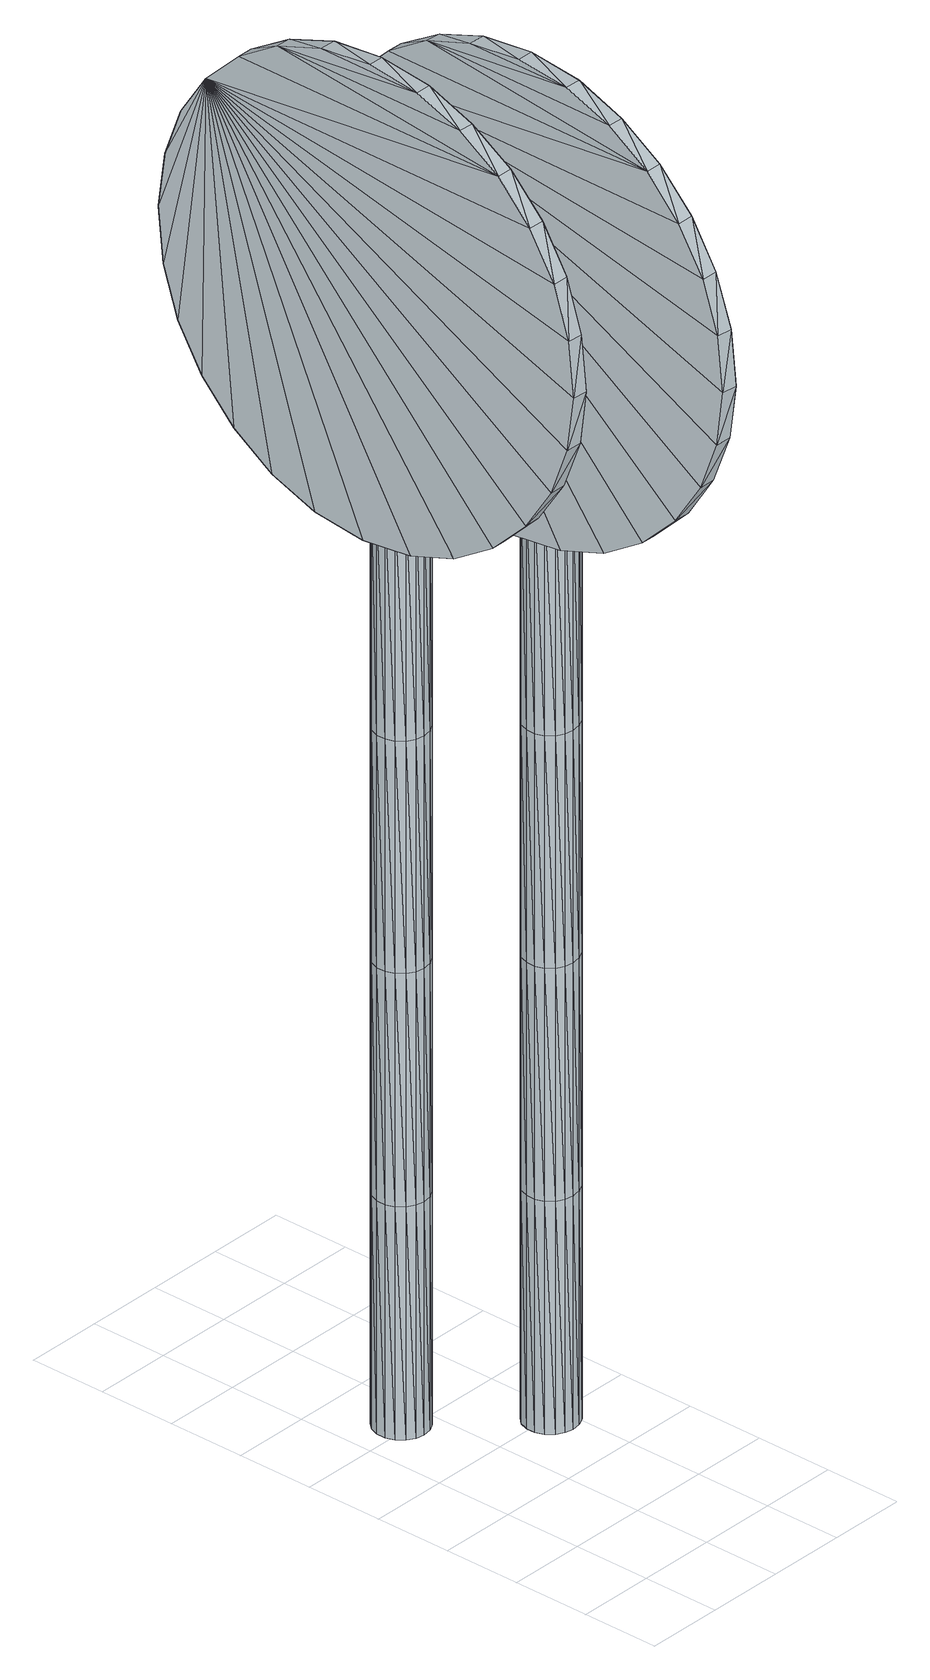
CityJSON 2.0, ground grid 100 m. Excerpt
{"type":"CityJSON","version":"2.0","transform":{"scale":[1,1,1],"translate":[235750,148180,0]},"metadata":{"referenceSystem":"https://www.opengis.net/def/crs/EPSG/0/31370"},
"CityObjects":{
"object1":{"type":"GenericCityObject","attributes":{"cluster":25,"mean_distance_to_centroid":0.207,"new_centroid_x":235706.29,"new_centroid_y":148671.11,"mean_distance_to_camera":7.57,"H1":0,"H2":0,"Z_final":109.33,"cluster2":-1,"proj_x":235702.12,"proj_y":148668.82,"id_line":62600,"bearing_l":151.17,"distance":4.76,"orientation":"left","G_obj":331.17},"geometry":[{"type":"MultiSurface","lod":"2","boundaries":[[[0,1,2]],[[2,1,3]],[[3,1,4]],[[4,1,5]],[[5,1,6]],[[1,7,6]],[[1,8,7]],[[1,9,8]],[[1,10,9]],[[1,11,10]],[[1,12,11]],[[1,13,12]],[[1,14,13]],[[15,14,1]],[[16,15,1]],[[17,16,1]],[[18,17,1]],[[0,18,1]],[[19,20,0]],[[19,0,2]],[[21,19,2]],[[21,2,3]],[[21,3,22]],[[22,3,4]],[[22,4,23]],[[23,4,5]],[[23,5,24]],[[24,5,6]],[[24,6,25]],[[25,6,7]],[[25,7,26]],[[26,7,8]],[[26,8,27]],[[8,9,27]],[[27,9,28]],[[9,10,28]],[[10,29,28]],[[10,11,29]],[[11,30,29]],[[11,12,30]],[[30,12,31]],[[31,12,13]],[[31,13,32]],[[32,13,14]],[[32,14,33]],[[33,14,15]],[[33,15,34]],[[34,15,16]],[[34,16,35]],[[35,16,17]],[[36,35,17]],[[18,36,17]],[[20,36,18]],[[20,18,0]],[[37,38,20]],[[37,20,19]],[[39,37,19]],[[21,39,19]],[[39,21,40]],[[40,21,22]],[[40,22,41]],[[41,22,23]],[[41,23,42]],[[42,23,24]],[[42,24,43]],[[43,24,25]],[[43,25,44]],[[44,25,26]],[[26,45,44]],[[26,27,45]],[[27,46,45]],[[27,28,46]],[[28,47,46]],[[28,29,47]],[[47,29,48]],[[29,30,48]],[[48,30,49]],[[49,30,31]],[[49,31,50]],[[50,31,32]],[[50,32,51]],[[51,32,33]],[[51,33,52]],[[52,33,34]],[[52,34,53]],[[53,34,35]],[[54,53,35]],[[54,35,36]],[[38,54,36]],[[38,36,20]],[[55,56,38]],[[55,38,37]],[[57,55,37]],[[57,37,39]],[[57,39,58]],[[58,39,40]],[[58,40,59]],[[59,40,41]],[[59,41,60]],[[60,41,42]],[[60,42,61]],[[61,42,43]],[[61,43,62]],[[62,43,44]],[[44,63,62]],[[44,45,63]],[[45,64,63]],[[45,46,64]],[[46,65,64]],[[46,47,65]],[[47,66,65]],[[47,48,66]],[[66,48,67]],[[67,48,49]],[[67,49,68]],[[68,49,50]],[[68,50,69]],[[69,50,51]],[[69,51,70]],[[70,51,52]],[[70,52,71]],[[71,52,53]],[[72,71,53]],[[72,53,54]],[[56,72,54]],[[56,54,38]],[[73,74,56]],[[73,56,55]],[[75,73,55]],[[75,55,57]],[[75,57,76]],[[76,57,58]],[[76,58,77]],[[77,58,59]],[[77,59,78]],[[78,59,60]],[[78,60,79]],[[79,60,61]],[[79,61,80]],[[80,61,62]],[[62,81,80]],[[62,63,81]],[[63,82,81]],[[63,64,82]],[[64,83,82]],[[64,65,83]],[[65,84,83]],[[65,66,84]],[[84,66,85]],[[85,66,67]],[[85,67,86]],[[86,67,68]],[[86,68,87]],[[87,68,69]],[[87,69,88]],[[88,69,70]],[[88,70,89]],[[89,70,71]],[[90,89,71]],[[90,71,72]],[[74,90,72]],[[74,72,56]],[[91,92,74]],[[91,74,73]],[[93,91,73]],[[93,73,75]],[[93,75,94]],[[94,75,76]],[[94,76,95]],[[95,76,77]],[[95,77,96]],[[96,77,78]],[[96,78,97]],[[97,78,79]],[[97,79,98]],[[98,79,80]],[[80,99,98]],[[80,81,99]],[[81,100,99]],[[81,82,100]],[[82,101,100]],[[82,83,101]],[[83,102,101]],[[83,84,102]],[[102,84,103]],[[103,84,85]],[[103,85,104]],[[104,85,86]],[[104,86,105]],[[105,86,87]],[[105,87,106]],[[106,87,88]],[[106,88,107]],[[107,88,89]],[[108,107,89]],[[108,89,90]],[[92,108,90]],[[92,90,74]],[[92,91,109]],[[91,93,109]],[[93,94,109]],[[94,95,109]],[[95,96,109]],[[109,96,97]],[[109,97,98]],[[109,98,99]],[[109,99,100]],[[109,100,101]],[[109,101,102]],[[109,102,103]],[[109,103,104]],[[105,109,104]],[[106,109,105]],[[107,109,106]],[[108,109,107]],[[92,109,108]],[[110,111,112]],[[113,112,114]],[[115,112,113]],[[116,112,115]],[[117,112,116]],[[118,112,117]],[[119,112,118]],[[120,112,119]],[[121,112,120]],[[122,112,121]],[[122,123,112]],[[123,110,112]],[[111,124,112]],[[124,125,112]],[[125,126,112]],[[126,127,112]],[[127,128,112]],[[128,129,112]],[[129,130,112]],[[130,131,112]],[[112,131,132]],[[131,133,132]],[[131,134,133]],[[133,134,135]],[[133,135,136]],[[135,137,136]],[[133,136,138]],[[136,139,138]],[[136,137,139]],[[137,140,139]],[[137,135,140]],[[135,141,140]],[[135,134,141]],[[134,142,141]],[[134,131,142]],[[131,143,142]],[[131,130,143]],[[143,130,144]],[[144,130,129]],[[144,129,145]],[[145,129,128]],[[145,128,146]],[[146,127,147]],[[147,127,126]],[[147,126,148]],[[148,126,125]],[[148,125,149]],[[149,125,124]],[[150,149,124]],[[150,124,111]],[[151,150,111]],[[151,111,110]],[[152,151,110]],[[152,110,123]],[[146,128,127]],[[153,123,122]],[[154,153,122]],[[154,122,121]],[[155,154,121]],[[155,121,120]],[[156,155,120]],[[156,120,119]],[[157,156,119]],[[157,119,118]],[[157,118,158]],[[158,118,117]],[[158,117,159]],[[153,152,123]],[[159,117,116]],[[159,116,160]],[[160,116,115]],[[160,115,161]],[[161,115,113]],[[161,113,162]],[[162,113,114]],[[162,114,163]],[[163,114,112]],[[163,112,164]],[[164,112,132]],[[132,165,164]],[[132,133,165]],[[133,138,165]],[[138,139,140]],[[161,162,163]],[[160,161,163]],[[159,160,163]],[[158,159,163]],[[157,158,163]],[[156,157,163]],[[155,156,163]],[[154,155,163]],[[153,154,163]],[[153,163,152]],[[152,163,151]],[[151,163,150]],[[150,163,149]],[[149,163,148]],[[148,163,147]],[[147,163,146]],[[146,163,145]],[[145,163,144]],[[144,163,143]],[[143,163,142]],[[163,164,142]],[[142,164,165]],[[142,165,141]],[[165,140,141]],[[165,138,140]],[[166,167,168]],[[168,167,169]],[[170,168,169]],[[170,169,171]],[[170,171,172]],[[172,171,173]],[[172,173,174]],[[174,173,175]],[[174,175,176]],[[176,175,177]],[[176,177,178]],[[178,177,179]],[[178,179,180]],[[180,179,181]],[[180,181,182]],[[182,181,183]],[[182,183,184]],[[184,183,185]],[[184,185,186]],[[186,185,187]],[[186,187,188]],[[188,187,189]],[[188,189,190]],[[190,189,191]],[[192,190,191]],[[192,191,193]],[[194,192,193]],[[194,193,195]],[[196,194,195]],[[196,195,197]],[[198,196,197]],[[198,197,199]],[[200,198,199]],[[200,199,201]],[[202,200,201]],[[202,201,203]],[[204,202,203]],[[204,203,205]],[[206,204,205]],[[206,205,207]],[[208,206,207]],[[208,207,209]],[[210,208,209]],[[210,209,211]],[[212,210,211]],[[212,211,213]],[[214,212,213]],[[214,213,215]],[[216,214,215]],[[216,215,217]],[[216,217,218]],[[218,217,219]],[[218,219,220]],[[220,219,221]],[[220,221,222]],[[222,221,223]],[[222,223,224]],[[224,223,225]],[[224,225,226]],[[226,225,227]],[[226,227,228]],[[228,227,229]],[[228,229,230]],[[230,229,231]],[[230,231,232]],[[232,231,233]],[[232,233,234]],[[234,233,235]],[[234,235,236]],[[236,235,237]],[[238,236,237]],[[238,237,239]],[[238,239,240]],[[240,239,241]],[[241,242,240]],[[241,243,242]],[[242,243,244]],[[244,243,245]],[[244,245,246]],[[246,245,247]],[[246,247,248]],[[248,247,249]],[[248,249,250]],[[250,249,251]],[[250,251,252]],[[252,251,253]],[[252,253,254]],[[254,253,255]],[[254,255,256]],[[256,255,257]],[[256,257,258]],[[258,257,259]],[[258,259,260]],[[260,259,261]],[[260,261,262]],[[262,261,263]],[[262,263,264]],[[264,263,265]],[[264,265,266]],[[266,265,267]],[[267,268,266]],[[267,269,268]],[[269,270,268]],[[269,271,270]],[[271,272,270]],[[271,273,272]],[[273,274,272]],[[273,275,274]],[[275,276,274]],[[275,277,276]],[[277,278,276]],[[277,279,278]],[[279,280,278]],[[279,281,280]],[[281,282,280]],[[281,283,282]],[[283,284,282]],[[283,285,284]],[[285,286,284]],[[285,287,286]],[[287,288,286]],[[287,289,288]],[[288,289,290]],[[290,289,291]],[[290,291,292]],[[292,291,293]],[[292,293,294]],[[294,293,295]],[[294,295,296]],[[296,295,297]],[[296,297,298]],[[298,297,299]],[[298,299,300]],[[300,299,301]],[[300,301,302]],[[302,301,303]],[[302,303,304]],[[304,303,305]],[[304,305,306]],[[306,305,307]],[[306,307,308]],[[308,307,309]],[[308,309,310]],[[310,309,311]],[[310,311,312]],[[312,311,313]],[[313,166,312]],[[313,167,166]],[[169,167,313]],[[169,313,171]],[[171,313,311]],[[173,171,311]],[[173,311,309]],[[175,173,309]],[[175,309,307]],[[177,175,307]],[[177,307,305]],[[179,177,305]],[[179,305,303]],[[181,179,303]],[[181,303,301]],[[183,181,301]],[[183,301,299]],[[183,299,297]],[[185,183,297]],[[185,297,295]],[[187,185,295]],[[187,295,293]],[[187,293,291]],[[189,187,291]],[[189,291,289]],[[189,289,287]],[[189,287,285]],[[191,189,285]],[[191,285,283]],[[193,191,283]],[[195,193,283]],[[195,283,281]],[[197,195,281]],[[199,197,281]],[[201,199,281]],[[201,281,279]],[[203,201,279]],[[205,203,279]],[[205,279,277]],[[205,277,207]],[[207,277,209]],[[209,277,275]],[[209,275,211]],[[211,275,273]],[[211,273,213]],[[213,273,271]],[[213,271,215]],[[215,271,269]],[[215,269,217]],[[217,269,219]],[[219,269,267]],[[219,267,221]],[[221,267,265]],[[221,265,223]],[[223,265,263]],[[223,263,225]],[[225,263,261]],[[225,261,227]],[[227,261,259]],[[227,259,229]],[[229,259,257]],[[229,257,255]],[[229,255,231]],[[231,255,253]],[[231,253,233]],[[233,253,251]],[[233,251,235]],[[251,249,235]],[[235,249,247]],[[235,247,237]],[[247,245,237]],[[237,245,243]],[[237,243,239]],[[239,243,241]],[[238,240,242]],[[168,312,166]],[[170,312,168]],[[170,310,312]],[[172,310,170]],[[172,308,310]],[[174,308,172]],[[174,306,308]],[[176,306,174]],[[176,304,306]],[[178,304,176]],[[178,302,304]],[[180,302,178]],[[180,300,302]],[[182,300,180]],[[182,298,300]],[[182,296,298]],[[184,296,182]],[[184,294,296]],[[186,294,184]],[[186,292,294]],[[186,290,292]],[[188,290,186]],[[188,288,290]],[[188,286,288]],[[188,284,286]],[[190,284,188]],[[190,282,284]],[[192,282,190]],[[194,282,192]],[[194,280,282]],[[196,280,194]],[[198,280,196]],[[200,280,198]],[[200,278,280]],[[202,278,200]],[[204,278,202]],[[204,276,278]],[[204,206,276]],[[206,208,276]],[[208,274,276]],[[208,210,274]],[[210,272,274]],[[210,212,272]],[[212,270,272]],[[212,214,270]],[[214,268,270]],[[214,216,268]],[[216,218,268]],[[218,266,268]],[[218,220,266]],[[220,264,266]],[[220,222,264]],[[222,262,264]],[[222,224,262]],[[224,260,262]],[[224,226,260]],[[226,258,260]],[[226,228,258]],[[228,256,258]],[[228,254,256]],[[228,230,254]],[[230,252,254]],[[230,232,252]],[[232,250,252]],[[232,234,250]],[[250,234,248]],[[234,246,248]],[[234,236,246]],[[246,236,244]],[[236,242,244]],[[236,238,242]],[[314,315,316]],[[316,315,317]],[[318,316,317]],[[318,317,319]],[[318,319,320]],[[320,319,321]],[[320,321,322]],[[322,321,323]],[[322,323,324]],[[324,323,325]],[[324,325,326]],[[326,325,327]],[[326,327,328]],[[328,327,329]],[[328,329,330]],[[330,329,331]],[[330,331,332]],[[332,331,333]],[[332,333,334]],[[334,333,335]],[[334,335,336]],[[336,335,337]],[[336,337,338]],[[338,337,339]],[[340,338,339]],[[340,339,341]],[[342,340,341]],[[342,341,343]],[[344,342,343]],[[344,343,345]],[[346,344,345]],[[346,345,347]],[[348,346,347]],[[348,347,349]],[[350,348,349]],[[350,349,351]],[[352,350,351]],[[352,351,353]],[[354,352,353]],[[354,353,355]],[[356,354,355]],[[356,355,357]],[[358,356,357]],[[358,357,359]],[[360,358,359]],[[360,359,361]],[[362,360,361]],[[362,361,363]],[[364,362,363]],[[364,363,365]],[[364,365,366]],[[366,365,367]],[[366,367,368]],[[368,367,369]],[[368,369,370]],[[370,369,371]],[[370,371,372]],[[372,371,373]],[[372,373,374]],[[374,373,375]],[[374,375,376]],[[376,375,377]],[[376,377,378]],[[378,377,379]],[[378,379,380]],[[380,379,381]],[[380,381,382]],[[382,381,383]],[[382,383,384]],[[384,383,385]],[[386,384,385]],[[386,385,387]],[[386,387,388]],[[388,387,389]],[[389,390,388]],[[389,391,390]],[[390,391,392]],[[392,391,393]],[[392,393,394]],[[394,393,395]],[[394,395,396]],[[396,395,397]],[[396,397,398]],[[398,397,399]],[[398,399,400]],[[400,399,401]],[[400,401,402]],[[402,401,403]],[[402,403,404]],[[404,403,405]],[[404,405,406]],[[406,405,407]],[[406,407,408]],[[408,407,409]],[[408,409,410]],[[410,409,411]],[[410,411,412]],[[412,411,413]],[[412,413,414]],[[414,413,415]],[[415,416,414]],[[415,417,416]],[[417,418,416]],[[417,419,418]],[[419,420,418]],[[419,421,420]],[[421,422,420]],[[421,423,422]],[[423,424,422]],[[423,425,424]],[[425,426,424]],[[425,427,426]],[[427,428,426]],[[427,429,428]],[[429,430,428]],[[429,431,430]],[[431,432,430]],[[431,433,432]],[[433,434,432]],[[433,435,434]],[[435,436,434]],[[435,437,436]],[[436,437,438]],[[438,437,439]],[[438,439,440]],[[440,439,441]],[[440,441,442]],[[442,441,443]],[[442,443,444]],[[444,443,445]],[[444,445,446]],[[446,445,447]],[[446,447,448]],[[448,447,449]],[[448,449,450]],[[450,449,451]],[[450,451,452]],[[452,451,453]],[[452,453,454]],[[454,453,455]],[[454,455,456]],[[456,455,457]],[[456,457,458]],[[458,457,459]],[[458,459,460]],[[460,459,461]],[[461,314,460]],[[461,315,314]],[[317,315,461]],[[317,461,319]],[[319,461,459]],[[321,319,459]],[[321,459,457]],[[323,321,457]],[[323,457,455]],[[325,323,455]],[[325,455,453]],[[327,325,453]],[[327,453,451]],[[329,327,451]],[[329,451,449]],[[331,329,449]],[[331,449,447]],[[331,447,445]],[[333,331,445]],[[333,445,443]],[[335,333,443]],[[335,443,441]],[[335,441,439]],[[337,335,439]],[[337,439,437]],[[337,437,435]],[[337,435,433]],[[339,337,433]],[[339,433,431]],[[341,339,431]],[[343,341,431]],[[343,431,429]],[[345,343,429]],[[347,345,429]],[[349,347,429]],[[349,429,427]],[[351,349,427]],[[353,351,427]],[[353,427,425]],[[353,425,355]],[[355,425,357]],[[357,425,423]],[[357,423,359]],[[359,423,421]],[[359,421,361]],[[361,421,419]],[[361,419,363]],[[363,419,417]],[[363,417,365]],[[365,417,367]],[[367,417,415]],[[367,415,369]],[[369,415,413]],[[369,413,371]],[[371,413,411]],[[371,411,373]],[[373,411,409]],[[373,409,375]],[[375,409,407]],[[375,407,377]],[[377,407,405]],[[377,405,403]],[[377,403,379]],[[379,403,401]],[[379,401,381]],[[381,401,399]],[[381,399,383]],[[399,397,383]],[[383,397,395]],[[383,395,385]],[[395,393,385]],[[385,393,391]],[[385,391,387]],[[387,391,389]],[[386,388,390]],[[316,460,314]],[[318,460,316]],[[318,458,460]],[[320,458,318]],[[320,456,458]],[[322,456,320]],[[322,454,456]],[[324,454,322]],[[324,452,454]],[[326,452,324]],[[326,450,452]],[[328,450,326]],[[328,448,450]],[[330,448,328]],[[330,446,448]],[[330,444,446]],[[332,444,330]],[[332,442,444]],[[334,442,332]],[[334,440,442]],[[334,438,440]],[[336,438,334]],[[336,436,438]],[[336,434,436]],[[336,432,434]],[[338,432,336]],[[338,430,432]],[[340,430,338]],[[342,430,340]],[[342,428,430]],[[344,428,342]],[[346,428,344]],[[348,428,346]],[[348,426,428]],[[350,426,348]],[[352,426,350]],[[352,424,426]],[[352,354,424]],[[354,356,424]],[[356,422,424]],[[356,358,422]],[[358,420,422]],[[358,360,420]],[[360,418,420]],[[360,362,418]],[[362,416,418]],[[362,364,416]],[[364,366,416]],[[366,414,416]],[[366,368,414]],[[368,412,414]],[[368,370,412]],[[370,410,412]],[[370,372,410]],[[372,408,410]],[[372,374,408]],[[374,406,408]],[[374,376,406]],[[376,404,406]],[[376,402,404]],[[376,378,402]],[[378,400,402]],[[378,380,400]],[[380,398,400]],[[380,382,398]],[[398,382,396]],[[382,394,396]],[[382,384,394]],[[394,384,392]],[[384,390,392]],[[384,386,390]]]}]},
"object2":{"type":"GenericCityObject","attributes":{"cluster":0,"mean_distance_to_centroid":0.168,"new_centroid_x":235821.98,"new_centroid_y":148556.2,"mean_distance_to_camera":7.4,"H1":0,"H2":0,"Z_final":108.85,"cluster2":-1,"proj_x":235819.28,"proj_y":148552.62,"id_line":62814,"bearing_l":307.03,"distance":4.48,"orientation":"right","G_obj":307.03},"geometry":[{"type":"MultiSurface","lod":"2","boundaries":[[[462,463,464]],[[464,463,465]],[[465,463,466]],[[466,463,467]],[[467,463,468]],[[463,469,468]],[[463,470,469]],[[463,471,470]],[[463,472,471]],[[463,473,472]],[[463,474,473]],[[463,475,474]],[[463,476,475]],[[477,476,463]],[[478,477,463]],[[479,478,463]],[[480,479,463]],[[462,480,463]],[[481,482,462]],[[481,462,464]],[[483,481,464]],[[483,464,465]],[[483,465,484]],[[484,465,466]],[[484,466,485]],[[485,466,467]],[[485,467,486]],[[486,467,468]],[[486,468,487]],[[487,468,469]],[[487,469,488]],[[488,469,470]],[[488,470,489]],[[470,471,489]],[[489,471,490]],[[471,472,490]],[[472,491,490]],[[472,473,491]],[[473,492,491]],[[473,474,492]],[[492,474,493]],[[493,474,475]],[[493,475,494]],[[494,475,476]],[[494,476,495]],[[495,476,477]],[[495,477,496]],[[496,477,478]],[[496,478,497]],[[497,478,479]],[[498,497,479]],[[480,498,479]],[[482,498,480]],[[482,480,462]],[[499,500,482]],[[499,482,481]],[[501,499,481]],[[483,501,481]],[[501,483,502]],[[502,483,484]],[[502,484,503]],[[503,484,485]],[[503,485,504]],[[504,485,486]],[[504,486,505]],[[505,486,487]],[[505,487,506]],[[506,487,488]],[[488,507,506]],[[488,489,507]],[[489,508,507]],[[489,490,508]],[[490,509,508]],[[490,491,509]],[[509,491,510]],[[491,492,510]],[[510,492,511]],[[511,492,493]],[[511,493,512]],[[512,493,494]],[[512,494,513]],[[513,494,495]],[[513,495,514]],[[514,495,496]],[[514,496,515]],[[515,496,497]],[[516,515,497]],[[516,497,498]],[[500,516,498]],[[500,498,482]],[[517,518,500]],[[517,500,499]],[[519,517,499]],[[519,499,501]],[[519,501,520]],[[520,501,502]],[[520,502,521]],[[521,502,503]],[[521,503,522]],[[522,503,504]],[[522,504,523]],[[523,504,505]],[[523,505,524]],[[524,505,506]],[[506,525,524]],[[506,507,525]],[[507,526,525]],[[507,508,526]],[[508,527,526]],[[508,509,527]],[[509,528,527]],[[509,510,528]],[[528,510,529]],[[529,510,511]],[[529,511,530]],[[530,511,512]],[[530,512,531]],[[531,512,513]],[[531,513,532]],[[532,513,514]],[[532,514,533]],[[533,514,515]],[[534,533,515]],[[534,515,516]],[[518,534,516]],[[518,516,500]],[[535,536,518]],[[535,518,517]],[[537,535,517]],[[537,517,519]],[[537,519,538]],[[538,519,520]],[[538,520,539]],[[539,520,521]],[[539,521,540]],[[540,521,522]],[[540,522,541]],[[541,522,523]],[[541,523,542]],[[542,523,524]],[[524,543,542]],[[524,525,543]],[[525,544,543]],[[525,526,544]],[[526,545,544]],[[526,527,545]],[[527,546,545]],[[527,528,546]],[[546,528,547]],[[547,528,529]],[[547,529,548]],[[548,529,530]],[[548,530,549]],[[549,530,531]],[[549,531,550]],[[550,531,532]],[[550,532,551]],[[551,532,533]],[[552,551,533]],[[552,533,534]],[[536,552,534]],[[536,534,518]],[[553,554,536]],[[553,536,535]],[[555,553,535]],[[555,535,537]],[[555,537,556]],[[556,537,538]],[[556,538,557]],[[557,538,539]],[[557,539,558]],[[558,539,540]],[[558,540,559]],[[559,540,541]],[[559,541,560]],[[560,541,542]],[[542,561,560]],[[542,543,561]],[[543,562,561]],[[543,544,562]],[[544,563,562]],[[544,545,563]],[[545,564,563]],[[545,546,564]],[[564,546,565]],[[565,546,547]],[[565,547,566]],[[566,547,548]],[[566,548,567]],[[567,548,549]],[[567,549,568]],[[568,549,550]],[[568,550,569]],[[569,550,551]],[[570,569,551]],[[570,551,552]],[[554,570,552]],[[554,552,536]],[[554,553,571]],[[553,555,571]],[[555,556,571]],[[556,557,571]],[[557,558,571]],[[571,558,559]],[[571,559,560]],[[571,560,561]],[[571,561,562]],[[571,562,563]],[[571,563,564]],[[571,564,565]],[[571,565,566]],[[567,571,566]],[[568,571,567]],[[569,571,568]],[[570,571,569]],[[554,571,570]],[[572,573,574]],[[575,574,576]],[[577,574,575]],[[578,574,577]],[[579,574,578]],[[580,574,579]],[[581,574,580]],[[582,574,581]],[[583,574,582]],[[584,574,583]],[[584,585,574]],[[585,572,574]],[[573,586,574]],[[586,587,574]],[[587,588,574]],[[588,589,574]],[[589,590,574]],[[590,591,574]],[[591,592,574]],[[592,593,574]],[[574,593,594]],[[593,595,594]],[[593,596,595]],[[595,596,597]],[[595,597,598]],[[597,599,598]],[[595,598,600]],[[598,601,600]],[[598,599,601]],[[599,602,601]],[[599,597,602]],[[597,603,602]],[[597,596,603]],[[596,604,603]],[[596,593,604]],[[593,605,604]],[[593,592,605]],[[605,592,606]],[[606,592,591]],[[606,591,607]],[[607,591,590]],[[607,590,608]],[[608,589,609]],[[609,589,588]],[[609,588,610]],[[610,588,587]],[[610,587,611]],[[611,587,586]],[[612,611,586]],[[612,586,573]],[[613,612,573]],[[613,573,572]],[[614,613,572]],[[614,572,585]],[[608,590,589]],[[615,585,584]],[[616,615,584]],[[616,584,583]],[[617,616,583]],[[617,583,582]],[[618,617,582]],[[618,582,581]],[[619,618,581]],[[619,581,580]],[[619,580,620]],[[620,580,579]],[[620,579,621]],[[615,614,585]],[[621,579,578]],[[621,578,622]],[[622,578,577]],[[622,577,623]],[[623,577,575]],[[623,575,624]],[[624,575,576]],[[624,576,625]],[[625,576,574]],[[625,574,626]],[[626,574,594]],[[594,627,626]],[[594,595,627]],[[595,600,627]],[[600,601,602]],[[623,624,625]],[[622,623,625]],[[621,622,625]],[[620,621,625]],[[619,620,625]],[[618,619,625]],[[617,618,625]],[[616,617,625]],[[615,616,625]],[[615,625,614]],[[614,625,613]],[[613,625,612]],[[612,625,611]],[[611,625,610]],[[610,625,609]],[[609,625,608]],[[608,625,607]],[[607,625,606]],[[606,625,605]],[[605,625,604]],[[625,626,604]],[[604,626,627]],[[604,627,603]],[[627,602,603]],[[627,600,602]],[[628,629,630]],[[630,629,631]],[[632,630,631]],[[632,631,633]],[[632,633,634]],[[634,633,635]],[[634,635,636]],[[636,635,637]],[[636,637,638]],[[638,637,639]],[[638,639,640]],[[640,639,641]],[[640,641,642]],[[642,641,643]],[[642,643,644]],[[644,643,645]],[[644,645,646]],[[646,645,647]],[[646,647,648]],[[648,647,649]],[[648,649,650]],[[650,649,651]],[[650,651,652]],[[652,651,653]],[[654,652,653]],[[654,653,655]],[[656,654,655]],[[656,655,657]],[[658,656,657]],[[658,657,659]],[[660,658,659]],[[660,659,661]],[[662,660,661]],[[662,661,663]],[[664,662,663]],[[664,663,665]],[[666,664,665]],[[666,665,667]],[[668,666,667]],[[668,667,669]],[[670,668,669]],[[670,669,671]],[[672,670,671]],[[672,671,673]],[[674,672,673]],[[674,673,675]],[[676,674,675]],[[676,675,677]],[[678,676,677]],[[678,677,679]],[[678,679,680]],[[680,679,681]],[[680,681,682]],[[682,681,683]],[[682,683,684]],[[684,683,685]],[[684,685,686]],[[686,685,687]],[[686,687,688]],[[688,687,689]],[[688,689,690]],[[690,689,691]],[[690,691,692]],[[692,691,693]],[[692,693,694]],[[694,693,695]],[[694,695,696]],[[696,695,697]],[[696,697,698]],[[698,697,699]],[[698,699,700]],[[700,699,701]],[[702,700,701]],[[702,701,703]],[[702,703,704]],[[704,703,705]],[[705,706,704]],[[705,707,706]],[[706,707,708]],[[708,707,709]],[[708,709,710]],[[710,709,711]],[[710,711,712]],[[712,711,713]],[[712,713,714]],[[714,713,715]],[[714,715,716]],[[716,715,717]],[[716,717,718]],[[718,717,719]],[[718,719,720]],[[720,719,721]],[[720,721,722]],[[722,721,723]],[[722,723,724]],[[724,723,725]],[[724,725,726]],[[726,725,727]],[[726,727,728]],[[728,727,729]],[[728,729,730]],[[730,729,731]],[[731,732,730]],[[731,733,732]],[[733,734,732]],[[733,735,734]],[[735,736,734]],[[735,737,736]],[[737,738,736]],[[737,739,738]],[[739,740,738]],[[739,741,740]],[[741,742,740]],[[741,743,742]],[[743,744,742]],[[743,745,744]],[[745,746,744]],[[745,747,746]],[[747,748,746]],[[747,749,748]],[[749,750,748]],[[749,751,750]],[[751,752,750]],[[751,753,752]],[[752,753,754]],[[754,753,755]],[[754,755,756]],[[756,755,757]],[[756,757,758]],[[758,757,759]],[[758,759,760]],[[760,759,761]],[[760,761,762]],[[762,761,763]],[[762,763,764]],[[764,763,765]],[[764,765,766]],[[766,765,767]],[[766,767,768]],[[768,767,769]],[[768,769,770]],[[770,769,771]],[[770,771,772]],[[772,771,773]],[[772,773,774]],[[774,773,775]],[[775,628,774]],[[775,629,628]],[[631,629,775]],[[631,775,633]],[[633,775,773]],[[635,633,773]],[[635,773,771]],[[637,635,771]],[[637,771,769]],[[639,637,769]],[[639,769,767]],[[641,639,767]],[[641,767,765]],[[643,641,765]],[[643,765,763]],[[645,643,763]],[[645,763,761]],[[645,761,759]],[[647,645,759]],[[647,759,757]],[[649,647,757]],[[649,757,755]],[[651,649,755]],[[651,755,753]],[[651,753,751]],[[651,751,749]],[[653,651,749]],[[653,749,747]],[[655,653,747]],[[657,655,747]],[[657,747,745]],[[659,657,745]],[[661,659,745]],[[663,661,745]],[[663,745,743]],[[665,663,743]],[[667,665,743]],[[667,743,741]],[[667,741,669]],[[669,741,671]],[[671,741,739]],[[671,739,673]],[[673,739,737]],[[673,737,675]],[[675,737,735]],[[675,735,677]],[[677,735,733]],[[677,733,679]],[[679,733,681]],[[681,733,731]],[[681,731,683]],[[683,731,685]],[[685,731,729]],[[685,729,687]],[[687,729,727]],[[687,727,689]],[[689,727,725]],[[689,725,691]],[[691,725,723]],[[691,723,693]],[[693,723,721]],[[693,721,719]],[[693,719,695]],[[695,719,717]],[[695,717,697]],[[697,717,715]],[[697,715,699]],[[715,713,699]],[[699,713,711]],[[699,711,701]],[[711,709,701]],[[701,709,707]],[[701,707,703]],[[703,707,705]],[[702,704,706]],[[630,774,628]],[[632,774,630]],[[632,772,774]],[[634,772,632]],[[634,770,772]],[[636,770,634]],[[636,768,770]],[[638,768,636]],[[638,766,768]],[[640,766,638]],[[640,764,766]],[[642,764,640]],[[642,762,764]],[[644,762,642]],[[644,760,762]],[[644,758,760]],[[646,758,644]],[[646,756,758]],[[648,756,646]],[[648,754,756]],[[650,754,648]],[[650,752,754]],[[650,750,752]],[[650,748,750]],[[652,748,650]],[[652,746,748]],[[654,746,652]],[[656,746,654]],[[656,744,746]],[[658,744,656]],[[660,744,658]],[[662,744,660]],[[662,742,744]],[[664,742,662]],[[666,742,664]],[[666,740,742]],[[666,668,740]],[[668,670,740]],[[670,738,740]],[[670,672,738]],[[672,736,738]],[[672,674,736]],[[674,734,736]],[[674,676,734]],[[676,732,734]],[[676,678,732]],[[678,680,732]],[[680,730,732]],[[680,682,730]],[[682,684,730]],[[684,728,730]],[[684,686,728]],[[686,726,728]],[[686,688,726]],[[688,724,726]],[[688,690,724]],[[690,722,724]],[[690,692,722]],[[692,720,722]],[[692,718,720]],[[692,694,718]],[[694,716,718]],[[694,696,716]],[[696,714,716]],[[696,698,714]],[[714,698,712]],[[698,710,712]],[[698,700,710]],[[710,700,708]],[[700,706,708]],[[700,702,706]],[[776,777,778]],[[778,777,779]],[[780,778,779]],[[780,779,781]],[[780,781,782]],[[782,781,783]],[[782,783,784]],[[784,783,785]],[[784,785,786]],[[786,785,787]],[[786,787,788]],[[788,787,789]],[[788,789,790]],[[790,789,791]],[[790,791,792]],[[792,791,793]],[[792,793,794]],[[794,793,795]],[[794,795,796]],[[796,795,797]],[[796,797,798]],[[798,797,799]],[[798,799,800]],[[800,799,801]],[[802,800,801]],[[802,801,803]],[[804,802,803]],[[804,803,805]],[[806,804,805]],[[806,805,807]],[[808,806,807]],[[808,807,809]],[[810,808,809]],[[810,809,811]],[[812,810,811]],[[812,811,813]],[[814,812,813]],[[814,813,815]],[[816,814,815]],[[816,815,817]],[[818,816,817]],[[818,817,819]],[[820,818,819]],[[820,819,821]],[[822,820,821]],[[822,821,823]],[[824,822,823]],[[824,823,825]],[[826,824,825]],[[826,825,827]],[[826,827,828]],[[828,827,829]],[[828,829,830]],[[830,829,831]],[[830,831,832]],[[832,831,833]],[[832,833,834]],[[834,833,835]],[[834,835,836]],[[836,835,837]],[[836,837,838]],[[838,837,839]],[[838,839,840]],[[840,839,841]],[[840,841,842]],[[842,841,843]],[[842,843,844]],[[844,843,845]],[[844,845,846]],[[846,845,847]],[[846,847,848]],[[848,847,849]],[[850,848,849]],[[850,849,851]],[[850,851,852]],[[852,851,853]],[[853,854,852]],[[853,855,854]],[[854,855,856]],[[856,855,857]],[[856,857,858]],[[858,857,859]],[[858,859,860]],[[860,859,861]],[[860,861,862]],[[862,861,863]],[[862,863,864]],[[864,863,865]],[[864,865,866]],[[866,865,867]],[[866,867,868]],[[868,867,869]],[[868,869,870]],[[870,869,871]],[[870,871,872]],[[872,871,873]],[[872,873,874]],[[874,873,875]],[[874,875,876]],[[876,875,877]],[[876,877,878]],[[878,877,879]],[[879,880,878]],[[879,881,880]],[[881,882,880]],[[881,883,882]],[[883,884,882]],[[883,885,884]],[[885,886,884]],[[885,887,886]],[[887,888,886]],[[887,889,888]],[[889,890,888]],[[889,891,890]],[[891,892,890]],[[891,893,892]],[[893,894,892]],[[893,895,894]],[[895,896,894]],[[895,897,896]],[[897,898,896]],[[897,899,898]],[[899,900,898]],[[899,901,900]],[[900,901,902]],[[902,901,903]],[[902,903,904]],[[904,903,905]],[[904,905,906]],[[906,905,907]],[[906,907,908]],[[908,907,909]],[[908,909,910]],[[910,909,911]],[[910,911,912]],[[912,911,913]],[[912,913,914]],[[914,913,915]],[[914,915,916]],[[916,915,917]],[[916,917,918]],[[918,917,919]],[[918,919,920]],[[920,919,921]],[[920,921,922]],[[922,921,923]],[[923,776,922]],[[923,777,776]],[[779,777,923]],[[779,923,781]],[[781,923,921]],[[783,781,921]],[[783,921,919]],[[785,783,919]],[[785,919,917]],[[787,785,917]],[[787,917,915]],[[789,787,915]],[[789,915,913]],[[791,789,913]],[[791,913,911]],[[793,791,911]],[[793,911,909]],[[793,909,907]],[[795,793,907]],[[795,907,905]],[[797,795,905]],[[797,905,903]],[[799,797,903]],[[799,903,901]],[[799,901,899]],[[799,899,897]],[[801,799,897]],[[801,897,895]],[[803,801,895]],[[805,803,895]],[[805,895,893]],[[807,805,893]],[[809,807,893]],[[811,809,893]],[[811,893,891]],[[813,811,891]],[[815,813,891]],[[815,891,889]],[[815,889,817]],[[817,889,819]],[[819,889,887]],[[819,887,821]],[[821,887,885]],[[821,885,823]],[[823,885,883]],[[823,883,825]],[[825,883,881]],[[825,881,827]],[[827,881,829]],[[829,881,879]],[[829,879,831]],[[831,879,833]],[[833,879,877]],[[833,877,835]],[[835,877,875]],[[835,875,837]],[[837,875,873]],[[837,873,839]],[[839,873,871]],[[839,871,841]],[[841,871,869]],[[841,869,867]],[[841,867,843]],[[843,867,865]],[[843,865,845]],[[845,865,863]],[[845,863,847]],[[863,861,847]],[[847,861,859]],[[847,859,849]],[[859,857,849]],[[849,857,855]],[[849,855,851]],[[851,855,853]],[[850,852,854]],[[778,922,776]],[[780,922,778]],[[780,920,922]],[[782,920,780]],[[782,918,920]],[[784,918,782]],[[784,916,918]],[[786,916,784]],[[786,914,916]],[[788,914,786]],[[788,912,914]],[[790,912,788]],[[790,910,912]],[[792,910,790]],[[792,908,910]],[[792,906,908]],[[794,906,792]],[[794,904,906]],[[796,904,794]],[[796,902,904]],[[798,902,796]],[[798,900,902]],[[798,898,900]],[[798,896,898]],[[800,896,798]],[[800,894,896]],[[802,894,800]],[[804,894,802]],[[804,892,894]],[[806,892,804]],[[808,892,806]],[[810,892,808]],[[810,890,892]],[[812,890,810]],[[814,890,812]],[[814,888,890]],[[814,816,888]],[[816,818,888]],[[818,886,888]],[[818,820,886]],[[820,884,886]],[[820,822,884]],[[822,882,884]],[[822,824,882]],[[824,880,882]],[[824,826,880]],[[826,828,880]],[[828,878,880]],[[828,830,878]],[[830,832,878]],[[832,876,878]],[[832,834,876]],[[834,874,876]],[[834,836,874]],[[836,872,874]],[[836,838,872]],[[838,870,872]],[[838,840,870]],[[840,868,870]],[[840,866,868]],[[840,842,866]],[[842,864,866]],[[842,844,864]],[[844,862,864]],[[844,846,862]],[[862,846,860]],[[846,858,860]],[[846,848,858]],[[858,848,856]],[[848,854,856]],[[848,850,854]]]}]}
},
"vertices":[
[65,446,2],[65,412,2],[77,444,2],[87,438,2],[95,429,2],[99,418,2],[99,406,2],[95,395,2],[87,386,2],[77,380,2],[65,378,2],[54,380,2],[44,386,2],[36,395,2],[32,406,2],[32,418,2],[36,429,2],[44,438,2],[54,444,2],[77,444,300],[65,446,300],[87,438,300],[95,429,300],[99,418,300],[99,406,300],[95,395,300],[87,386,300],[77,380,300],[65,378,300],[54,380,300],[44,386,300],[36,395,300],[32,406,300],[32,418,300],[36,429,300],[44,438,300],[54,444,300],[77,444,598],[65,446,598],[87,438,598],[95,429,598],[99,418,598],[99,406,598],[95,395,598],[87,386,598],[77,380,598],[65,378,598],[54,380,598],[44,386,598],[36,395,598],[32,406,598],[32,418,598],[36,429,598],[44,438,598],[54,444,598],[77,444,895],[65,446,895],[87,438,895],[95,429,895],[99,418,895],[99,406,895],[95,395,895],[87,386,895],[77,380,895],[65,378,895],[54,380,895],[44,386,895],[36,395,895],[32,406,895],[32,418,895],[36,429,895],[44,438,895],[54,444,895],[77,444,1193],[65,446,1193],[87,438,1193],[95,429,1193],[99,418,1193],[99,406,1193],[95,395,1193],[87,386,1193],[77,380,1193],[65,378,1193],[54,380,1193],[44,386,1193],[36,395,1193],[32,406,1193],[32,418,1193],[36,429,1193],[44,438,1193],[54,444,1193],[77,444,1491],[65,446,1491],[87,438,1491],[95,429,1491],[99,418,1491],[99,406,1491],[95,395,1491],[87,386,1491],[77,380,1491],[65,378,1491],[54,380,1491],[44,386,1491],[36,395,1491],[32,406,1491],[32,418,1491],[36,429,1491],[44,438,1491],[54,444,1491],[65,412,1491],[30,286,1185],[30,230,1221],[39,654,1645],[38,712,1525],[39,689,1589],[36,720,1456],[35,712,1387],[34,689,1324],[33,654,1268],[32,607,1221],[31,551,1185],[30,487,1162],[30,418,1154],[30,349,1162],[31,183,1268],[32,147,1324],[33,124,1387],[34,116,1456],[35,124,1525],[37,147,1589],[38,183,1645],[39,230,1692],[40,607,1692],[40,551,1727],[39,286,1727],[40,349,1750],[41,487,1750],[40,418,1758],[20,488,1750],[20,418,1758],[19,349,1750],[19,286,1728],[18,230,1692],[17,183,1645],[16,147,1589],[14,124,1526],[13,116,1457],[12,124,1387],[11,147,1324],[10,183,1268],[9,230,1221],[9,286,1185],[9,349,1163],[9,418,1155],[9,488,1163],[10,551,1185],[11,607,1221],[12,654,1268],[13,690,1324],[14,712,1387],[15,720,1457],[17,712,1526],[18,690,1589],[18,654,1645],[19,607,1692],[19,551,1728],[22,522,1304],[22,522,1265],[56,521,1304],[56,521,1265],[56,503,1304],[56,503,1265],[78,494,1304],[78,494,1265],[81,493,1304],[81,493,1265],[85,491,1304],[85,491,1265],[88,490,1304],[88,490,1265],[91,488,1304],[91,488,1265],[95,486,1304],[95,486,1265],[98,484,1304],[98,484,1265],[101,482,1304],[101,482,1265],[111,474,1304],[111,474,1265],[114,472,1304],[114,472,1265],[116,469,1304],[116,469,1265],[118,466,1304],[118,466,1265],[120,463,1304],[120,463,1265],[121,460,1304],[121,460,1265],[121,456,1304],[121,456,1265],[122,453,1304],[122,453,1265],[121,418,1304],[121,418,1265],[118,399,1304],[118,399,1265],[117,394,1304],[117,394,1265],[116,389,1304],[116,389,1265],[114,384,1304],[114,384,1265],[111,380,1304],[111,380,1265],[108,377,1304],[108,377,1265],[104,373,1304],[104,373,1265],[100,370,1304],[100,370,1265],[95,367,1304],[95,367,1265],[90,365,1304],[90,365,1265],[85,363,1304],[85,363,1265],[80,362,1304],[80,362,1265],[75,361,1304],[75,361,1265],[70,360,1304],[70,360,1265],[65,360,1304],[65,360,1265],[53,360,1304],[53,360,1265],[51,335,1304],[51,335,1265],[22,333,1304],[22,333,1265],[22,365,1304],[22,365,1265],[43,379,1304],[43,379,1265],[59,378,1304],[59,378,1265],[62,378,1304],[62,378,1265],[66,378,1304],[66,378,1265],[69,378,1304],[69,378,1265],[72,379,1304],[72,379,1265],[76,379,1304],[76,379,1265],[79,380,1304],[79,380,1265],[82,381,1304],[82,381,1265],[85,382,1304],[85,382,1265],[88,384,1304],[88,384,1265],[90,386,1304],[90,386,1265],[92,388,1304],[92,388,1265],[93,390,1304],[93,390,1265],[95,393,1304],[95,393,1265],[95,396,1304],[95,396,1265],[97,416,1304],[97,416,1265],[97,453,1304],[97,453,1265],[97,455,1304],[97,455,1265],[96,457,1304],[96,457,1265],[95,459,1304],[95,459,1265],[94,461,1304],[94,461,1265],[93,463,1304],[93,463,1265],[91,464,1304],[91,464,1265],[89,465,1304],[89,465,1265],[89,466,1304],[89,466,1265],[87,467,1304],[87,467,1265],[84,468,1304],[84,468,1265],[82,469,1304],[82,469,1265],[80,469,1304],[80,469,1265],[78,470,1304],[78,470,1265],[75,471,1304],[75,471,1265],[73,471,1304],[73,471,1265],[52,475,1304],[52,475,1265],[28,489,1304],[28,489,1265],[30,522,1473],[30,522,1434],[64,521,1473],[64,521,1434],[64,503,1473],[64,503,1434],[86,494,1473],[86,494,1434],[89,493,1473],[89,493,1434],[93,491,1473],[93,491,1434],[96,490,1473],[96,490,1434],[99,488,1473],[99,488,1434],[103,486,1473],[103,486,1434],[106,484,1473],[106,484,1434],[109,482,1473],[109,482,1434],[119,474,1473],[119,474,1434],[122,472,1473],[122,472,1434],[124,469,1473],[124,469,1434],[126,466,1473],[126,466,1434],[128,463,1473],[128,463,1434],[129,460,1473],[129,460,1434],[129,456,1473],[129,456,1434],[130,453,1473],[130,453,1434],[129,418,1473],[129,418,1434],[126,399,1473],[126,399,1434],[125,394,1473],[125,394,1434],[124,389,1473],[124,389,1434],[122,384,1473],[122,384,1434],[119,380,1473],[119,380,1434],[116,377,1473],[116,377,1434],[112,373,1473],[112,373,1434],[108,370,1473],[108,370,1434],[103,367,1473],[103,367,1434],[98,365,1473],[98,365,1434],[93,363,1473],[93,363,1434],[88,362,1473],[88,362,1434],[83,361,1473],[83,361,1434],[78,360,1473],[78,360,1434],[73,360,1473],[73,360,1434],[61,360,1473],[61,360,1434],[59,335,1473],[59,335,1434],[30,333,1473],[30,333,1434],[30,365,1473],[30,365,1434],[51,379,1473],[51,379,1434],[67,378,1473],[67,378,1434],[70,378,1473],[70,378,1434],[74,378,1473],[74,378,1434],[77,378,1473],[77,378,1434],[80,379,1473],[80,379,1434],[84,379,1473],[84,379,1434],[87,380,1473],[87,380,1434],[90,381,1473],[90,381,1434],[93,382,1473],[93,382,1434],[96,384,1473],[96,384,1434],[98,386,1473],[98,386,1434],[100,388,1473],[100,388,1434],[102,390,1473],[102,390,1434],[103,393,1473],[103,393,1434],[103,396,1473],[103,396,1434],[105,416,1473],[105,416,1434],[105,453,1473],[105,453,1434],[105,455,1473],[105,455,1434],[104,457,1473],[104,457,1434],[103,459,1473],[103,459,1434],[102,461,1473],[102,461,1434],[101,463,1473],[101,463,1434],[99,464,1473],[99,464,1434],[97,465,1473],[97,465,1434],[97,466,1473],[97,466,1434],[95,467,1473],[95,467,1434],[93,468,1473],[93,468,1434],[90,469,1473],[90,469,1434],[88,469,1473],[88,469,1434],[86,470,1473],[86,470,1434],[83,471,1473],[83,471,1434],[81,471,1473],[81,471,1434],[60,475,1473],[60,475,1434],[36,489,1473],[36,489,1434],
[181,331,2],[181,297,2],[193,329,2],[203,323,2],[210,314,2],[214,303,2],[214,291,2],[210,280,2],[203,271,2],[193,266,2],[181,264,2],[170,266,2],[160,271,2],[152,280,2],[148,291,2],[148,303,2],[152,314,2],[160,323,2],[170,329,2],[193,329,300],[181,331,300],[203,323,300],[210,314,300],[214,303,300],[214,291,300],[210,280,300],[203,271,300],[193,266,300],[181,264,300],[170,266,300],[160,271,300],[152,280,300],[148,291,300],[148,303,300],[152,314,300],[160,323,300],[170,329,300],[193,329,598],[181,331,598],[203,323,598],[210,314,598],[214,303,598],[214,291,598],[210,280,598],[203,271,598],[193,266,598],[181,264,598],[170,266,598],[160,271,598],[152,280,598],[148,291,598],[148,303,598],[152,314,598],[160,323,598],[170,329,598],[193,329,895],[181,331,895],[203,323,895],[210,314,895],[214,303,895],[214,291,895],[210,280,895],[203,271,895],[193,266,895],[181,264,895],[170,266,895],[160,271,895],[152,280,895],[148,291,895],[148,303,895],[152,314,895],[160,323,895],[170,329,895],[193,329,1193],[181,331,1193],[203,323,1193],[210,314,1193],[214,303,1193],[214,291,1193],[210,280,1193],[203,271,1193],[193,266,1193],[181,264,1193],[170,266,1193],[160,271,1193],[152,280,1193],[148,291,1193],[148,303,1193],[152,314,1193],[160,323,1193],[170,329,1193],[193,329,1491],[181,331,1491],[203,323,1491],[210,314,1491],[214,303,1491],[214,291,1491],[210,280,1491],[203,271,1491],[193,266,1491],[181,264,1491],[170,266,1491],[160,271,1491],[152,280,1491],[148,291,1491],[148,303,1491],[152,314,1491],[160,323,1491],[170,329,1491],[181,297,1491],[146,171,1185],[146,115,1221],[155,539,1645],[153,597,1525],[154,575,1589],[152,605,1456],[151,597,1387],[150,575,1324],[148,539,1268],[147,492,1221],[147,436,1185],[146,373,1162],[146,303,1154],[146,234,1162],[147,68,1268],[148,32,1324],[149,9,1387],[150,1,1456],[151,9,1525],[152,32,1589],[153,68,1645],[154,115,1692],[156,492,1692],[156,436,1727],[155,171,1727],[156,234,1750],[156,373,1750],[156,303,1758],[135,373,1750],[135,303,1758],[135,234,1750],[134,171,1728],[133,115,1692],[132,68,1645],[131,32,1589],[130,10,1526],[129,2,1457],[128,10,1387],[127,32,1324],[126,68,1268],[125,115,1221],[125,171,1185],[125,234,1163],[125,303,1155],[125,373,1163],[126,436,1185],[127,492,1221],[128,539,1268],[129,575,1324],[130,597,1387],[131,605,1457],[132,597,1526],[133,575,1589],[134,539,1645],[135,492,1692],[135,436,1728],[138,407,1304],[138,407,1265],[172,407,1304],[172,407,1265],[171,388,1304],[171,388,1265],[193,379,1304],[193,379,1265],[197,378,1304],[197,378,1265],[200,377,1304],[200,377,1265],[204,375,1304],[204,375,1265],[207,373,1304],[207,373,1265],[210,371,1304],[210,371,1265],[214,369,1304],[214,369,1265],[217,367,1304],[217,367,1265],[227,359,1304],[227,359,1265],[229,357,1304],[229,357,1265],[232,354,1304],[232,354,1265],[234,351,1304],[234,351,1265],[235,348,1304],[235,348,1265],[236,345,1304],[236,345,1265],[237,341,1304],[237,341,1265],[237,338,1304],[237,338,1265],[237,303,1304],[237,303,1265],[234,284,1304],[234,284,1265],[233,279,1304],[233,279,1265],[232,274,1304],[232,274,1265],[229,270,1304],[229,270,1265],[227,265,1304],[227,265,1265],[223,262,1304],[223,262,1265],[220,258,1304],[220,258,1265],[216,255,1304],[216,255,1265],[215,255,1304],[215,255,1265],[211,253,1304],[211,253,1265],[206,250,1304],[206,250,1265],[201,249,1304],[201,249,1265],[196,247,1304],[196,247,1265],[191,246,1304],[191,246,1265],[186,245,1304],[186,245,1265],[180,245,1304],[180,245,1265],[168,245,1304],[168,245,1265],[166,220,1304],[166,220,1265],[137,219,1304],[137,219,1265],[138,250,1304],[138,250,1265],[158,264,1304],[158,264,1265],[175,263,1304],[175,263,1265],[178,263,1304],[178,263,1265],[181,263,1304],[181,263,1265],[185,263,1304],[185,263,1265],[188,264,1304],[188,264,1265],[191,264,1304],[191,264,1265],[195,265,1304],[195,265,1265],[198,266,1304],[198,266,1265],[201,267,1304],[201,267,1265],[204,269,1304],[204,269,1265],[206,271,1304],[206,271,1265],[208,273,1304],[208,273,1265],[209,276,1304],[209,276,1265],[210,278,1304],[210,278,1265],[211,281,1304],[211,281,1265],[213,301,1304],[213,301,1265],[213,338,1304],[213,338,1265],[212,340,1304],[212,340,1265],[212,342,1304],[212,342,1265],[211,344,1304],[211,344,1265],[210,346,1304],[210,346,1265],[208,348,1304],[208,348,1265],[207,349,1304],[207,349,1265],[205,351,1304],[205,351,1265],[202,352,1304],[202,352,1265],[200,353,1304],[200,353,1265],[198,354,1304],[198,354,1265],[196,355,1304],[196,355,1265],[193,355,1304],[193,355,1265],[191,356,1304],[191,356,1265],[188,356,1304],[188,356,1265],[168,360,1304],[168,360,1265],[144,374,1304],[144,374,1265],[146,407,1473],[146,407,1434],[180,407,1473],[180,407,1434],[179,388,1473],[179,388,1434],[201,379,1473],[201,379,1434],[205,378,1473],[205,378,1434],[208,377,1473],[208,377,1434],[212,375,1473],[212,375,1434],[215,373,1473],[215,373,1434],[218,371,1473],[218,371,1434],[222,369,1473],[222,369,1434],[225,367,1473],[225,367,1434],[235,359,1473],[235,359,1434],[237,357,1473],[237,357,1434],[240,354,1473],[240,354,1434],[242,351,1473],[242,351,1434],[243,348,1473],[243,348,1434],[244,345,1473],[244,345,1434],[245,341,1473],[245,341,1434],[245,338,1473],[245,338,1434],[245,303,1473],[245,303,1434],[242,284,1473],[242,284,1434],[241,279,1473],[241,279,1434],[240,274,1473],[240,274,1434],[237,270,1473],[237,270,1434],[235,265,1473],[235,265,1434],[231,262,1473],[231,262,1434],[228,258,1473],[228,258,1434],[224,255,1473],[224,255,1434],[223,255,1473],[223,255,1434],[219,253,1473],[219,253,1434],[214,250,1473],[214,250,1434],[209,249,1473],[209,249,1434],[204,247,1473],[204,247,1434],[199,246,1473],[199,246,1434],[194,245,1473],[194,245,1434],[188,245,1473],[188,245,1434],[176,245,1473],[176,245,1434],[174,220,1473],[174,220,1434],[145,219,1473],[145,219,1434],[146,250,1473],[146,250,1434],[166,264,1473],[166,264,1434],[183,263,1473],[183,263,1434],[186,263,1473],[186,263,1434],[189,263,1473],[189,263,1434],[193,263,1473],[193,263,1434],[196,264,1473],[196,264,1434],[199,264,1473],[199,264,1434],[203,265,1473],[203,265,1434],[206,266,1473],[206,266,1434],[209,267,1473],[209,267,1434],[212,269,1473],[212,269,1434],[214,271,1473],[214,271,1434],[216,273,1473],[216,273,1434],[217,276,1473],[217,276,1434],[218,278,1473],[218,278,1434],[219,281,1473],[219,281,1434],[221,301,1473],[221,301,1434],[221,338,1473],[221,338,1434],[220,340,1473],[220,340,1434],[220,342,1473],[220,342,1434],[219,344,1473],[219,344,1434],[218,346,1473],[218,346,1434],[216,348,1473],[216,348,1434],[215,349,1473],[215,349,1434],[213,351,1473],[213,351,1434],[210,352,1473],[210,352,1434],[208,353,1473],[208,353,1434],[206,354,1473],[206,354,1434],[204,355,1473],[204,355,1434],[201,355,1473],[201,355,1434],[199,356,1473],[199,356,1434],[196,356,1473],[196,356,1434],[176,360,1473],[176,360,1434],[152,374,1473],[152,374,1434]
]}
